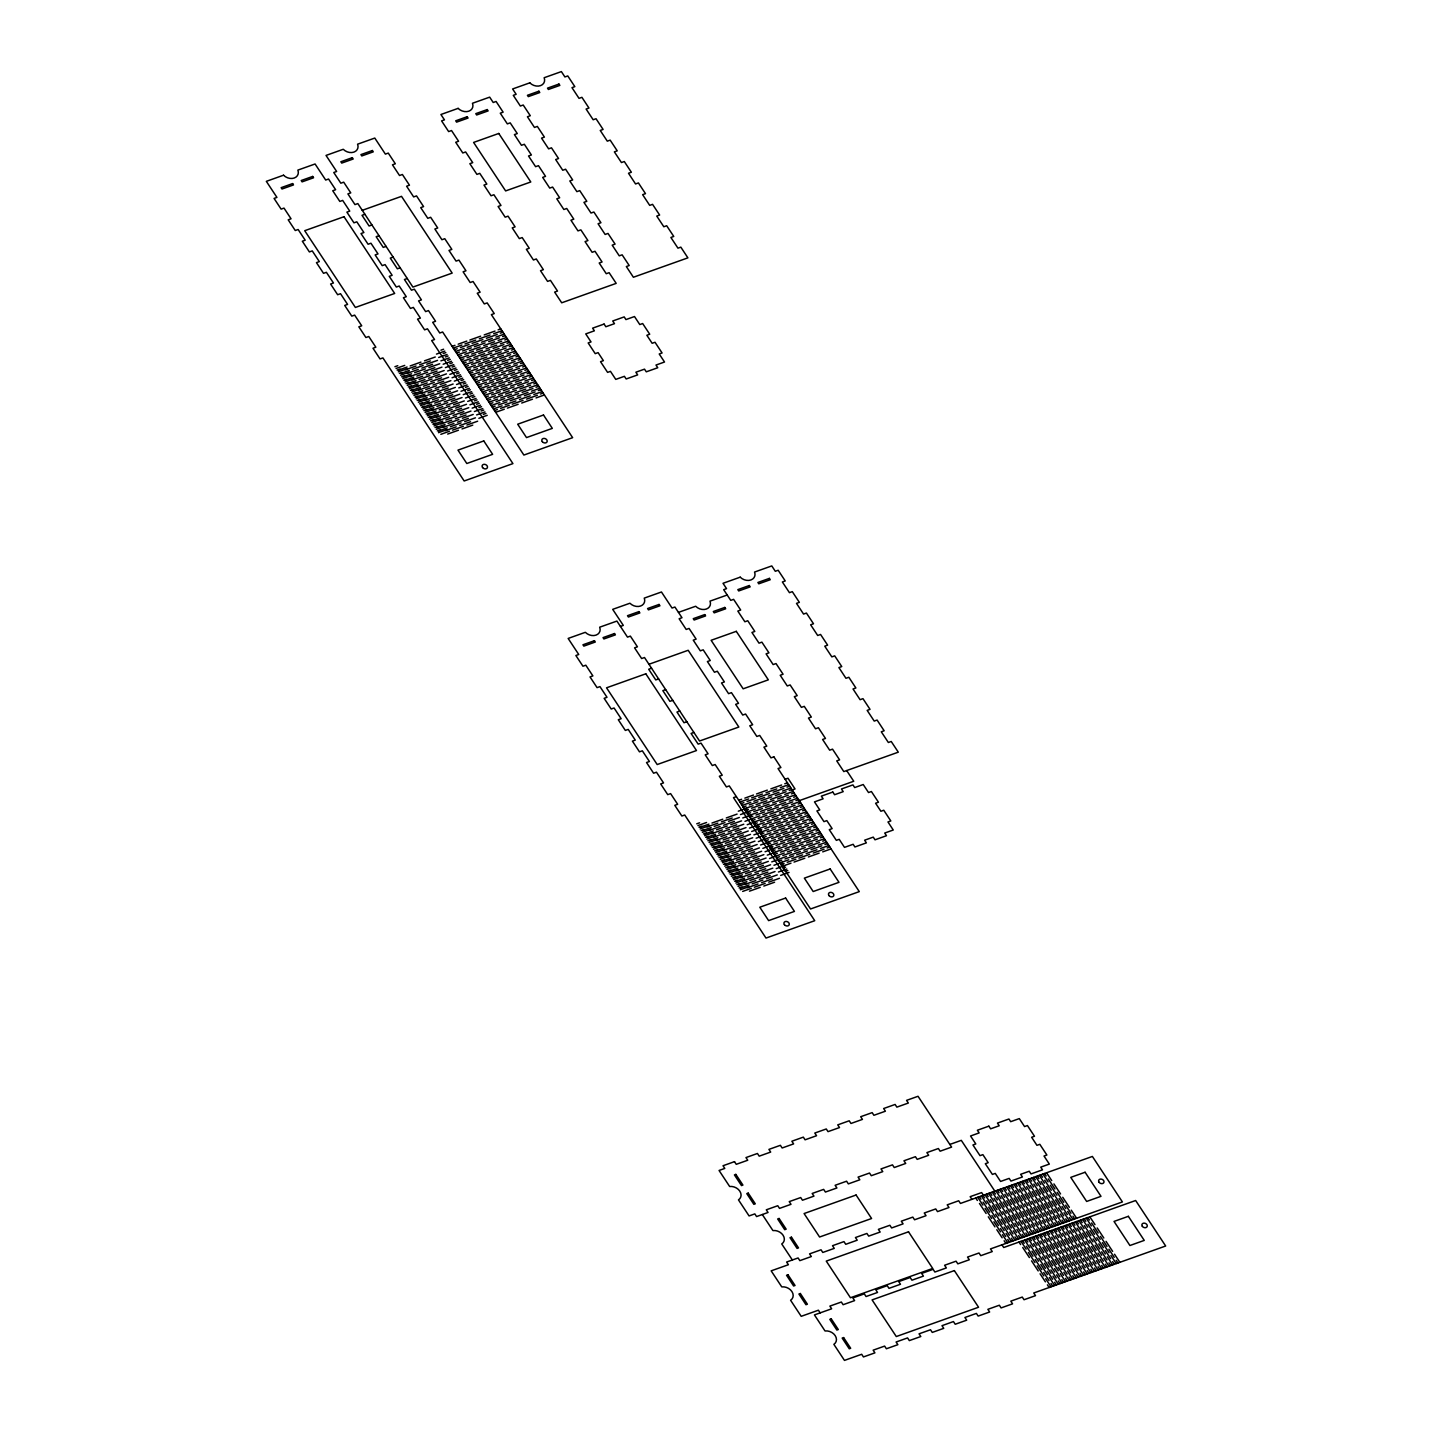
<?xml version="1.0" encoding="UTF-8"?>
<svg xmlns="http://www.w3.org/2000/svg" width="1432" height="1432" viewBox="0 0 1432 1432"><rect width="100%" height="100%" fill="white"/><g stroke="black" fill="none" stroke-linecap="round" stroke-linejoin="round"><path stroke-width="1.5" d="M362.224 210.343L401.515 196.345L452.172 273.1L412.899 287.08L357.839 203.577L354.975 204.597L347.904 193.893L350.768 192.873L343.698 182.168L340.834 183.207L333.763 172.502L336.645 171.482L326.031 155.426L343.25 149.286A8.932 6.963 24.4 0 0 353.955 152.096A8.932 6.963 24.4 0 0 357.588 144.184L374.79 138.063L385.387 154.119L388.269 153.081L395.322 163.785L392.457 164.805L399.528 175.51L402.392 174.489L409.463 185.193L406.599 186.214L413.651 196.918L416.533 195.898L423.586 206.602L420.722 207.622L427.792 218.308L430.656 217.288L437.727 227.992L434.863 229.013L441.915 239.717L444.779 238.696L451.85 249.401L448.986 250.421L456.056 261.107L458.92 260.087L465.973 270.791L463.109 271.811L470.179 282.516L473.043 281.495L480.114 292.2L477.25 293.22L484.302 303.924L487.184 302.904L494.237 313.59L491.373 314.628L572.639 437.673L523.879 455.054L442.631 331.991L439.749 333.012L432.697 322.307L435.561 321.287L428.49 310.583L425.626 311.603L418.556 300.899L421.42 299.879L414.367 289.175L411.485 290.195L404.433 279.509L407.297 278.488M364.909 214.281L362.028 215.301L369.098 226.005L371.962 224.985M379.033 235.689L376.168 236.71L383.239 247.396L386.103 246.376M393.173 257.08L390.292 258.1L397.362 268.804L400.226 267.784M394.91 366.717L397.774 365.697M440.931 350.178L443.598 349.229M452.1 346.347L454.964 345.327M458.168 344.181L466.814 341.102M469.875 340.028L480.651 336.18M484.213 334.909L494.989 331.078M498.121 329.808L500.788 328.859M396.073 368.471L404.737 365.393M436.456 354.098L444.833 351.108M453.264 348.101L461.927 345.022M464.97 343.949L475.746 340.1M479.308 338.829L490.084 334.999M493.646 333.728L502.023 330.738M397.147 370.1L400.011 369.08M443.15 353.561L445.817 352.612M454.338 349.73L457.202 348.71M460.388 347.564L469.052 344.486M472.095 343.394L482.87 339.563M486.433 338.292L497.208 334.462M500.341 333.191L503.008 332.242M398.454 370.118L407.1 367.022M410.161 365.948L420.936 362.099M424.499 360.828L435.274 356.998M398.311 371.855L406.957 368.776M438.693 357.481L447.07 354.492M455.501 351.484L464.147 348.406M467.208 347.314L477.984 343.483M481.546 342.212L492.322 338.382M495.884 337.111L504.261 334.121M405.256 369.868L416.032 366.019M419.612 364.748L430.37 360.918M399.385 373.483L402.249 372.445M445.388 356.944L448.055 355.995M456.575 353.113L459.439 352.075M462.625 350.947L471.289 347.869M474.332 346.777L485.108 342.946M488.67 341.675L499.446 337.827M502.578 336.574L505.245 335.625M400.692 373.483L409.337 370.405M412.398 369.313L423.156 365.482M426.736 364.211L437.512 360.381M400.548 375.238L409.194 372.159M440.931 360.846L449.29 357.875M457.739 354.868L466.385 351.789M469.445 350.697L480.203 346.866M483.783 345.595L494.541 341.747M498.121 340.476L506.481 337.505M407.494 373.233L418.269 369.402M421.831 368.131L432.607 364.301M447.625 360.327L450.292 359.378M504.816 339.957L507.483 339.008M401.604 376.849L404.468 375.828M458.795 356.478L461.659 355.458M464.863 354.33L473.509 351.252M476.57 350.16L487.327 346.311M490.908 345.058L501.683 341.21M402.911 376.867L411.575 373.788M414.618 372.696L425.394 368.865M428.956 367.594L439.731 363.764M402.768 378.621L411.431 375.542M443.15 364.229L451.528 361.258M459.958 358.251L468.622 355.172M471.665 354.08L482.441 350.231M486.003 348.978L496.779 345.13M500.341 343.859L508.718 340.888M409.731 376.616L420.507 372.785M424.069 371.515L434.845 367.684M449.845 363.692L452.512 362.744M507.035 343.322L509.702 342.373M403.842 380.232L406.706 379.212M461.032 359.862L463.896 358.841M467.083 357.714L475.746 354.617M478.789 353.543L489.565 349.694M493.127 348.423L503.903 344.593M405.149 380.25L413.794 377.171M416.855 376.079L427.631 372.248M431.193 370.978L441.969 367.129M405.005 382.004L413.651 378.907M445.388 367.612L453.765 364.623M462.196 361.634L470.842 358.537M473.903 357.463L484.678 353.615M488.24 352.344L499.016 348.513M502.578 347.242L510.955 344.253M411.951 379.999L422.726 376.168M426.306 374.898L437.064 371.049M406.079 383.615L408.943 382.595M452.082 367.075L454.75 366.127M463.27 363.245L466.134 362.224M469.32 361.079L477.966 358M481.027 356.908L491.803 353.077M495.365 351.807L506.14 347.976M509.273 346.705L511.94 345.756M407.386 383.633L416.032 380.554M419.093 379.462L429.851 375.614M433.431 374.361L444.189 370.512M407.243 385.369L415.889 382.29M447.625 370.995L455.985 368.006M464.433 364.999L473.079 361.92M476.122 360.828L486.898 356.998M490.478 355.727L501.236 351.896M504.816 350.625L513.175 347.636M414.188 383.382L424.964 379.534M428.526 378.263L439.302 374.432M408.299 386.998L411.163 385.978M454.32 370.458L456.987 369.51M465.49 366.628L468.353 365.608M471.558 364.462L480.203 361.383M483.264 360.291L494.022 356.461M497.602 355.19L508.378 351.359M511.51 350.088L514.178 349.14M409.606 387.016L418.269 383.919M421.312 382.845L432.088 378.997M435.65 377.726L446.426 373.895M409.463 388.752L418.126 385.673M449.845 374.379L458.222 371.389M466.653 368.382L475.317 365.303M478.36 364.211L489.135 360.381M492.697 359.11L503.473 355.279M507.035 354.008L515.413 351.019M416.426 386.765L427.201 382.917M430.764 381.646L441.539 377.815M410.536 390.363L413.4 389.343M456.54 373.841L459.207 372.893M467.727 369.993L470.591 368.973M473.777 367.845L482.441 364.766M485.484 363.674L496.26 359.844M499.822 358.573L510.598 354.724M513.73 353.471L516.397 352.523M411.843 390.381L420.489 387.302M423.55 386.21L434.326 382.38M437.888 381.109L448.663 377.278M411.7 392.135L420.346 389.056M452.082 377.744L460.46 374.772M468.89 371.765L477.536 368.686M480.597 367.594L491.373 363.764M494.935 362.493L505.711 358.644M509.273 357.374L517.65 354.402M418.645 390.13L429.421 386.3M432.983 385.029L443.759 381.198M458.777 377.225L461.444 376.276M515.967 356.854L518.635 355.906M412.756 393.746L415.638 392.726M469.965 373.376L472.828 372.356M476.015 371.228L484.66 368.131M487.721 367.057L498.497 363.209M502.059 361.938L512.835 358.107M414.081 393.764L422.726 390.685M425.769 389.594L436.545 385.763M440.125 384.492L450.883 380.644M413.92 395.518L422.583 392.422M454.32 381.127L462.679 378.155M471.11 375.148L479.774 372.051M482.817 370.978L493.593 367.129M497.173 365.858L507.93 362.028M511.51 360.757L519.87 357.785M420.883 393.514L431.659 389.683M435.221 388.412L445.996 384.564M461.015 380.59L463.664 379.641M518.205 360.22L520.854 359.271M414.994 397.129L417.858 396.109M472.184 376.759L475.048 375.739M478.252 374.593L486.898 371.515M489.941 370.44L500.717 366.592M504.297 365.321L515.055 361.49M416.3 397.147L424.964 394.069M428.007 392.977L438.783 389.146M442.345 387.875L453.121 384.027M416.157 398.884L424.821 395.805M456.54 384.51L464.917 381.521M473.348 378.513L482.011 375.435M485.054 374.361L495.83 370.512M499.392 369.241L510.168 365.411M513.73 364.14L522.107 361.15M423.12 396.897L433.896 393.066M437.458 391.795L448.234 387.947M463.234 383.973L465.901 383.024M520.425 363.603L523.092 362.654M417.231 400.512L420.095 399.492M474.422 380.142L477.286 379.122M480.472 377.976L489.135 374.898M492.178 373.806L502.954 369.975M506.516 368.704L517.292 364.874M418.538 400.53L427.184 397.434M430.244 396.36L441.02 392.511M444.582 391.24L455.358 387.41M418.395 402.267L427.04 399.188M458.777 387.893L467.136 384.904M475.585 381.897L484.231 378.818M487.292 377.726L498.067 373.895M501.63 372.624L512.405 368.794M515.967 367.523L524.327 364.534M425.34 400.28L436.116 396.431M439.678 395.16L450.454 391.33M419.451 403.896L422.333 402.875M465.472 387.356L468.139 386.407M476.641 383.525L479.523 382.505M482.709 381.36L491.355 378.281M494.416 377.189L505.192 373.358M508.754 372.087L519.53 368.239M522.662 366.986L525.329 366.037M420.775 403.896L429.421 400.817M432.464 399.743L443.24 395.894M446.82 394.623L457.578 390.793M420.614 405.65L429.278 402.571M461.015 391.258L469.374 388.287M477.805 385.28L486.468 382.201M489.511 381.109L500.287 377.278M503.849 376.007L514.625 372.159M518.205 370.888L526.564 367.917M427.577 403.663L438.353 399.814M441.915 398.543L452.691 394.713M421.688 407.261L424.552 406.24M467.709 390.739L470.358 389.79M478.879 386.891L481.743 385.87M484.947 384.743L493.593 381.664M496.635 380.572L507.411 376.741M510.991 375.47L521.749 371.622M524.9 370.369L527.549 369.42M422.995 407.279L431.659 404.2M434.702 403.108L445.477 399.277M449.039 398.007L459.815 394.176M422.852 409.033L431.515 405.954M463.234 394.641L471.611 391.67M480.042 388.663L488.706 385.584M491.749 384.492L502.525 380.661M506.087 379.39L516.862 375.542M520.425 374.271L528.802 371.3M429.815 407.028L440.591 403.197M444.153 401.927L454.929 398.096M423.926 410.644L426.79 409.624M469.929 394.104L472.596 393.156M481.116 390.274L483.98 389.253M487.166 388.126L495.83 385.029M498.873 383.955L509.649 380.106M513.211 378.836L523.987 375.005M527.119 373.734L529.786 372.785M425.232 410.662L433.878 407.583M436.939 406.491L447.715 402.661M451.277 401.39L462.053 397.541M425.089 412.416L433.735 409.319M465.472 398.024L473.831 395.035M482.28 392.046L490.925 388.949M493.986 387.875L504.762 384.027M508.324 382.756L519.1 378.925M522.662 377.654L531.021 374.665M432.034 410.411L442.81 406.581M446.372 405.31L457.148 401.461M472.166 397.487L474.833 396.539M529.357 377.117L532.024 376.168M426.145 414.027L429.027 413.007M483.336 393.657L486.218 392.637M489.404 391.491L498.05 388.412M501.111 387.338L511.886 383.49M515.448 382.219L526.224 378.388M427.452 414.045L436.116 410.966M439.159 409.874L449.934 406.044M453.497 404.773L464.272 400.924M427.309 415.781L435.972 412.702M467.709 401.408L476.068 398.418M484.499 395.411L493.163 392.332M496.206 391.24L506.982 387.41M510.544 386.139L521.32 382.308M524.9 381.037L533.259 378.048M434.272 413.794L445.048 409.964M448.61 408.693L459.386 404.844M474.404 400.87L477.053 399.922M531.594 380.5L534.243 379.552M428.383 417.41L431.247 416.39M485.573 397.04L488.437 396.02M491.623 394.874L500.287 391.795M503.33 390.703L514.106 386.873M517.668 385.602L528.444 381.771M429.69 417.428L438.353 414.331M441.396 413.257L452.172 409.409M455.734 408.138L466.51 404.307M429.546 419.164L438.21 416.085M469.929 404.791L478.306 401.801M486.737 398.794L495.4 395.715M498.443 394.623L509.219 390.793M512.781 389.522L523.557 385.691M527.119 384.42L535.496 381.431M436.509 417.177L447.285 413.329M450.847 412.058L461.623 408.227M430.62 420.775L433.484 419.755M476.623 404.254L479.29 403.305M487.811 400.423L490.675 399.385M493.861 398.257L502.525 395.178M505.568 394.086L516.343 390.256M519.905 388.985L530.681 385.136M533.814 383.883L536.481 382.935M431.927 420.793L440.573 417.714M443.634 416.623L454.409 412.792M457.971 411.521L468.747 407.69M431.784 422.547L440.43 419.469M472.166 408.156L480.525 405.184M488.974 402.177L497.62 399.098M500.681 398.007L511.457 394.176M515.019 392.905L525.795 389.056M529.357 387.786L537.716 384.814M438.729 420.543L449.505 416.712M453.067 415.441L463.843 411.611M432.84 424.158L435.722 423.138M478.861 407.637L481.528 406.688M490.03 403.788L492.912 402.768M496.098 401.64L504.744 398.561M507.805 397.47L518.581 393.621M522.143 392.368L532.919 388.52M536.051 387.267L538.718 386.318M434.147 424.176L442.81 421.098M445.853 420.006L456.629 416.175M460.191 414.904L470.967 411.074M434.003 425.93L442.667 422.852M474.386 411.539L482.763 408.567M491.194 405.56L499.858 402.481M502.9 401.39L513.676 397.541M517.238 396.288L528.014 392.44M531.576 391.169L539.953 388.197M440.966 423.926L451.742 420.095M455.304 418.824L466.08 414.994M435.077 427.541L437.941 426.521M481.098 411.002L483.748 410.053M492.268 407.171L495.132 406.151M498.318 405.023L506.982 401.927M510.025 400.853L520.8 397.004M524.363 395.733L535.138 391.903M538.289 390.632L540.938 389.683M436.384 427.559L445.048 424.481M448.091 423.389L458.867 419.558M462.429 418.287L473.204 414.439M436.241 429.314L444.905 426.217M476.623 414.922L485 411.933M493.431 408.943L502.095 405.847M505.138 404.773L515.914 400.924M519.476 399.653L530.252 395.823M533.814 394.552L542.191 391.562M443.204 427.309L453.962 423.478M457.542 422.207L468.318 418.359M483.318 414.385L485.985 413.436M540.508 394.015L543.175 393.066M437.315 430.925L440.179 429.904M494.505 410.554L497.369 409.534M500.556 408.389L509.219 405.31M512.262 404.218L523.038 400.387M526.6 399.116L537.376 395.286M438.622 430.942L447.267 427.864M450.328 426.772L461.104 422.923M464.666 421.652L475.442 417.822M438.478 432.679L447.124 429.6M478.861 418.305L487.22 415.316M495.669 412.309L504.315 409.23M507.375 408.138L518.133 404.307M521.713 403.036L532.489 399.206M536.051 397.935L544.411 394.946M445.424 430.692L456.199 426.843M459.762 425.572L470.537 421.742M440.841 434.326L449.505 431.229M452.548 430.155L463.324 426.306M466.886 425.036L477.662 421.205M447.661 434.075L458.437 430.226M461.999 428.956L472.775 425.125M620.432 626.428L623.314 625.408L612.699 609.352L629.919 603.23A8.932 6.963 24.4 0 0 640.605 606.022A8.932 6.963 24.4 0 0 644.257 598.111L661.459 591.989L672.055 608.045L674.92 607.025L681.99 617.729L679.126 618.749L686.197 629.453L689.061 628.433L696.131 639.12L693.249 640.158L700.32 650.844L703.184 649.824L710.254 660.528L707.39 661.548L714.461 672.252L717.325 671.232L724.395 681.936L721.513 682.957L728.584 693.661L731.448 692.64L738.518 703.327L735.654 704.347L742.725 715.051L745.589 714.031L752.659 724.735L749.777 725.755L756.848 736.46L759.712 735.439L766.782 746.144L763.918 747.146L770.989 757.868L773.853 756.83M678.464 612.377L695.666 606.255A8.932 6.963 24.4 0 0 706.37 609.048A8.932 6.963 24.4 0 0 710.003 601.136L727.223 595.014M648.893 664.287L688.183 650.289L738.84 727.026L699.55 741.024L644.507 657.521L641.643 658.541L634.573 647.837L637.437 646.817L630.366 636.112L627.502 637.133L616.906 621.076L599.686 627.198A8.932 6.963 24.4 0 1 596.052 635.11A8.932 6.963 24.4 0 1 585.348 632.317L568.146 638.439L578.743 654.496L575.879 655.516L582.949 666.22L585.813 665.2L592.884 675.904L590.02 676.924L597.072 687.628L599.954 686.608L607.007 697.295L604.143 698.333L611.213 709.019L614.077 707.999L621.148 718.703L618.284 719.723L625.337 730.427L628.218 729.407L635.271 740.111L632.407 741.132L639.477 751.836L642.342 750.816L649.412 761.502L646.53 762.522L653.601 773.226L656.465 772.206L663.535 782.91L660.671 783.931L667.742 794.635L670.606 793.614L677.658 804.301L674.794 805.321L681.865 816.025L684.729 815.005L765.995 938.067L814.736 920.704L733.488 797.642L736.352 796.622M651.56 668.207L648.696 669.245L655.767 679.932L658.63 678.911M665.701 689.615L662.837 690.636L669.89 701.34L672.772 700.32M679.824 711.024L676.96 712.044L684.031 722.748L686.895 721.728M693.965 732.414L691.083 733.435L698.154 744.139L701.018 743.118L708.088 753.823L705.224 754.843L712.295 765.547L715.159 764.527L722.229 775.213L719.347 776.233L726.418 786.938L729.282 785.917L810.548 908.98L859.29 891.617L778.041 768.554L780.905 767.534L773.853 756.83M785.112 779.259L787.976 778.238L795.046 788.942L792.182 789.963M784.79 783.752L787.439 782.803M738.769 800.273L741.633 799.253M744.837 798.125L753.483 795.046M756.526 793.955L767.301 790.124M770.881 788.853L781.639 785.005M739.932 802.045L748.596 798.967M751.639 797.875L762.415 794.044M765.977 792.773L776.753 788.925M780.315 787.654L788.692 784.682M741.006 803.656L743.87 802.636M747.057 801.508L755.72 798.43M758.763 797.338L769.539 793.489M773.101 792.218L783.877 788.388M787.009 787.135L789.676 786.186M742.17 805.428L750.816 802.35M753.876 801.258L764.652 797.409M768.214 796.138L778.99 792.308M782.552 791.037L790.912 788.065M742.743 807.29L746.108 806.019M749.294 804.891L757.94 801.795M761.001 800.721L771.776 796.872M775.338 795.601L786.114 791.771M789.247 790.5L791.914 789.551M696.74 823.812L699.604 822.791M744.389 808.794L753.053 805.715M756.096 804.641L766.872 800.792M770.434 799.521L781.21 795.691M784.79 794.42L793.149 791.431M697.903 825.584L706.549 822.505M738.285 811.192L746.645 808.221M745.463 810.423L748.327 809.402M751.532 808.257L760.177 805.178M763.22 804.086L773.996 800.255M777.576 798.984L788.334 795.154M791.484 793.883L794.134 792.934M698.959 827.195L701.841 826.175M744.98 810.655L747.647 809.707M700.266 827.213L708.93 824.134M711.972 823.042L722.748 819.211M726.31 817.941L737.086 814.092M746.627 812.177L755.29 809.098M758.333 808.006L769.109 804.175M772.671 802.904L783.447 799.074M787.009 797.803L795.387 794.814M700.123 828.949L708.786 825.87M740.505 814.575L748.882 811.586M707.086 826.962L717.862 823.132M721.424 821.861L732.2 818.012M793.704 797.266L796.371 796.317M701.197 830.578L704.061 829.558M747.2 814.038L750.565 812.785M753.751 811.64L762.415 808.561M765.458 807.469L776.233 803.638M779.796 802.368L790.571 798.519M702.503 830.596L711.167 827.517M714.21 826.425L724.986 822.577M728.548 821.306L739.324 817.475M748.864 815.56L757.51 812.481M760.571 811.389L771.347 807.558M774.909 806.288L785.685 802.439M789.247 801.186L797.606 798.197M702.36 832.332L711.006 829.253M742.743 817.958L751.12 814.969M709.323 830.345L720.081 826.497M723.661 825.226L734.437 821.395M795.941 800.649L798.608 799.7M703.434 833.961L706.298 832.941M749.437 817.421L752.802 816.15M755.989 815.023L764.634 811.944M767.695 810.852L778.471 807.022M782.033 805.751L792.809 801.902M704.741 833.979L713.387 830.882M716.447 829.808L727.205 825.96M730.785 824.689L741.561 820.858M799.235 800.667L853.74 781.263L846.67 770.559M704.598 835.715L713.243 832.636M744.98 821.342L759.748 815.864M762.791 814.772L773.566 810.942M777.129 809.671L787.904 805.822M791.466 804.551L799.844 801.58M711.543 833.728L722.319 829.88M725.881 828.609L736.657 824.778M798.179 804.014L800.828 803.066M751.675 820.805L755.022 819.534M758.208 818.406L766.872 815.309M769.915 814.235L780.691 810.387M784.253 809.116L795.029 805.285M705.654 837.326L708.536 836.306M706.961 837.344L715.624 834.265M718.667 833.173L729.443 829.343M733.005 828.072L743.781 824.241M753.322 822.326L761.985 819.229M765.028 818.155L775.804 814.307M779.366 813.036L790.142 809.205M793.704 807.934L802.081 804.963M706.817 839.098L715.481 836.019M747.2 824.707L755.577 821.735M713.78 837.093L724.556 833.263M728.118 831.992L738.894 828.161M753.894 824.17L757.26 822.917M760.446 821.771L769.109 818.692M772.152 817.618L782.928 813.77M786.49 812.499L797.266 808.668M800.399 807.397L803.066 806.449M707.891 840.709L710.755 839.689M709.198 840.727L717.844 837.648M720.905 836.557L731.68 832.726M735.243 831.455L746.018 827.607M755.559 825.691L764.205 822.612M767.266 821.538L778.041 817.69M781.603 816.419L792.379 812.588M795.941 811.317L804.301 808.328M709.055 842.481L717.701 839.385M749.437 828.09L757.814 825.118M716 840.477L726.776 836.646M730.356 835.375L741.114 831.527M756.615 827.32L759.497 826.3M762.683 825.154L771.329 822.075M774.39 820.983L785.166 817.153M788.728 815.882L799.504 812.051M802.636 810.78L805.303 809.832M710.129 844.092L712.993 843.072M756.132 827.553L758.799 826.604M711.436 844.11L720.081 841.032M723.142 839.94L733.9 836.109M737.48 834.838L748.256 830.99M757.779 829.074L766.442 825.995M769.485 824.904L780.261 821.073M783.823 819.802L794.599 815.972M798.161 814.701L806.538 811.711M711.292 845.847L719.938 842.768M751.675 831.473L760.034 828.484M718.238 843.86L729.013 840.029M732.575 838.758L743.351 834.91M758.853 830.703L761.717 829.665M764.903 828.537L773.566 825.458M776.609 824.367L787.385 820.536M790.947 819.265L801.723 815.417M804.873 814.164L807.523 813.215M712.348 847.476L715.212 846.455M758.369 830.936L761.036 829.987M713.655 847.493L722.319 844.397M725.362 843.323L736.138 839.474M739.7 838.203L750.475 834.373M760.016 832.457L768.68 829.379M771.723 828.287L782.498 824.456M786.061 823.185L796.836 819.337M800.399 818.066L808.776 815.094M713.512 849.23L722.175 846.151M753.894 834.856L762.272 831.867M720.475 847.243L731.251 843.394M734.813 842.123L745.589 838.293M807.093 817.547L809.76 816.598M714.586 850.859L717.45 849.82M760.589 834.319L763.954 833.048M767.14 831.92L775.804 828.842M778.847 827.75L789.623 823.919M793.185 822.648L803.961 818.8M715.893 850.859L724.538 847.78M727.599 846.706L738.375 842.857M741.937 841.586L752.713 837.756M715.749 852.613L724.395 849.534M756.132 838.221L770.899 832.762M773.96 831.67L784.718 827.821M788.298 826.568L799.074 822.72M802.636 821.449L810.995 818.477M722.695 850.608L733.47 846.777M737.05 845.507L747.808 841.676M809.331 820.912L811.998 819.963M762.826 837.702L766.192 836.431M769.378 835.303L778.024 832.207M781.084 831.133L791.86 827.284M795.422 826.013L806.198 822.183M716.823 854.224L719.687 853.203M718.13 854.242L726.776 851.163M729.837 850.071L740.595 846.24M744.175 844.97L754.933 841.139M717.987 855.996L726.633 852.917M758.369 841.604L773.137 836.127M776.18 835.053L786.956 831.204M790.518 829.933L801.293 826.103M804.856 824.832L813.233 821.843M724.932 853.991L735.708 850.16M739.27 848.89L750.046 845.059M765.064 841.067L768.411 839.814M771.597 838.669L780.261 835.59M783.304 834.498L794.08 830.667M797.642 829.397L808.418 825.566M811.55 824.295L814.217 823.346M719.043 857.607L721.907 856.587M720.35 857.625L729.013 854.546M732.056 853.454L742.832 849.623M746.394 848.353L757.17 844.504M766.711 842.589L775.356 839.51M778.417 838.418L789.193 834.587M792.755 833.317L803.531 829.486M807.093 828.215L815.47 825.226M720.207 859.379L728.87 856.282M760.589 844.987L768.966 841.998M727.17 857.374L737.945 853.544M741.508 852.273L752.283 848.424M767.284 844.45L770.649 843.197M773.835 842.052L782.498 838.973M785.542 837.881L796.317 834.05M799.879 832.78L810.655 828.949M813.788 827.678L816.455 826.729M721.28 860.99L724.144 859.97M722.587 861.008L731.233 857.929M734.294 856.837L745.07 852.989M748.632 851.736L759.408 847.887M768.948 845.972L777.594 842.893M780.655 841.801L791.413 837.971M794.993 836.7L805.769 832.869M809.331 831.598L817.69 828.609M722.444 862.744L731.09 859.665M762.826 848.37L771.204 845.381M729.389 860.757L740.165 856.909M743.727 855.656L754.503 851.807M770.004 847.583L772.868 846.563M776.072 845.435L784.718 842.356M787.779 841.264L798.555 837.434M802.117 836.163L812.893 832.314M816.025 831.061L818.692 830.113M723.518 864.373L726.382 863.353M769.521 847.833L772.188 846.885M724.825 864.391L733.47 861.294M736.513 860.22L747.289 856.372M750.869 855.101L761.627 851.27M771.168 849.355L779.831 846.276M782.874 845.184L793.65 841.354M797.212 840.083L807.988 836.234M811.55 834.963L819.927 831.992M724.682 866.127L733.327 863.048M765.064 851.754L773.423 848.764M731.627 864.14L742.403 860.292M745.965 859.021L756.74 855.19M818.245 834.444L820.912 833.496M725.738 867.738L728.602 866.718M771.759 851.217L775.106 849.946M778.292 848.818L786.956 845.739M789.999 844.647L800.774 840.799M804.337 839.528L815.112 835.697M727.044 867.756L735.708 864.677M738.751 863.586L749.527 859.755M753.089 858.484L763.865 854.653M773.405 852.738L782.051 849.641M785.112 848.567L795.888 844.719M799.45 843.448L810.226 839.617M813.788 838.347L822.165 835.375M726.901 869.51L735.565 866.432M767.284 855.119L775.661 852.147M733.864 867.506L744.64 863.675M748.202 862.404L758.978 858.573M820.482 837.81L823.149 836.861M727.975 871.121L730.839 870.101M773.978 854.6L777.343 853.329M780.529 852.183L789.175 849.104M792.236 848.03L803.012 844.182M806.574 842.911L817.35 839.08M729.282 871.139L737.928 868.061M740.988 866.969L751.764 863.138M755.326 861.867L766.102 858.037M729.139 872.894L737.784 869.797M769.521 858.502L784.288 853.024M787.332 851.951L798.107 848.102M801.687 846.831L812.445 843M816.025 841.73L824.385 838.74M736.084 870.889L746.86 867.058M750.422 865.787L761.197 861.939M822.72 841.193L825.387 840.244M776.216 857.965L779.563 856.712M782.767 855.566L791.413 852.488M794.474 851.396L805.232 847.565M808.812 846.294L819.587 842.463M730.195 874.505L733.077 873.484M731.519 874.522L740.165 871.444M743.208 870.352L753.984 866.521M757.564 865.25L768.322 861.402M731.358 876.259L740.022 873.18M771.759 861.885L786.526 856.408M789.569 855.316L800.345 851.485M803.907 850.214L814.683 846.384M818.245 845.113L826.622 842.123M738.321 874.272L749.097 870.441M752.659 869.17L763.435 865.322M778.453 861.348L781.8 860.095M784.987 858.949L793.65 855.871M796.693 854.779L807.469 850.948M811.031 849.677L821.807 845.829M824.939 844.576L827.607 843.627M732.432 877.888L735.296 876.867M733.739 877.905L742.403 874.809M745.446 873.735L756.221 869.886M759.783 868.615L770.559 864.785M780.1 862.87L788.746 859.791M791.807 858.699L802.582 854.868M806.144 853.597L816.92 849.749M820.482 848.478L828.86 845.507M733.596 879.642L742.259 876.563M773.978 865.268L782.355 862.279M740.559 877.655L751.335 873.806M754.897 872.535L765.673 868.705M781.174 864.481L784.038 863.46M787.224 862.332L795.87 859.254M798.931 858.162L809.707 854.331M813.269 853.06L824.044 849.212M827.177 847.959L829.844 847.01M734.67 881.271L737.534 880.25M780.673 864.731L783.34 863.782M735.976 881.271L744.622 878.192M747.683 877.118L758.459 873.269M762.021 871.998L772.797 868.168M782.337 866.253L790.983 863.174M794.026 862.082L804.802 858.251M808.382 856.98L819.14 853.132M822.72 851.861L831.079 848.89M735.833 883.025L744.479 879.946M776.216 868.633L784.575 865.662M742.778 881.038L753.554 877.19M757.116 875.919L767.892 872.088M736.889 884.636L739.771 883.616M782.91 868.114L785.577 867.165M738.196 884.654L746.86 881.575M749.903 880.483L760.678 876.653M764.24 875.382L775.016 871.551M738.053 886.408L746.716 883.329M778.453 872.016L786.812 869.045M745.016 884.403L755.792 880.573M759.354 879.302L770.13 875.471M739.127 888.019L741.991 886.999M785.148 871.479L787.797 870.531M740.433 888.037L749.097 884.958M752.14 883.866L762.916 880.036M766.478 878.765L777.254 874.916M740.29 889.791L748.954 886.694M780.673 875.399L789.05 872.428M747.253 887.786L758.029 883.956M761.591 882.685L772.367 878.836M742.671 891.42L751.317 888.341M754.378 887.249L765.153 883.419M768.716 882.148L779.491 878.299M749.473 891.169L760.249 887.339M763.811 886.068L774.587 882.219M949.846 1144.437L961.302 1140.355L994.864 1191.173M820.178 1312.876L818.406 1310.208L801.204 1316.33L790.607 1300.274A8.932 6.963 24.4 0 0 791.914 1291.557A8.932 6.963 24.4 0 0 781.765 1286.903L771.168 1270.846L788.388 1264.725L786.615 1262.039L798.089 1257.958L799.862 1260.643L811.335 1256.544L809.563 1253.877L821.037 1249.796L822.791 1252.463L834.265 1248.382L832.511 1245.697L843.967 1241.616L845.739 1244.301L857.213 1240.202L855.441 1237.534L866.915 1233.453L868.687 1236.12L880.161 1232.039L878.389 1229.354L889.863 1225.273L891.635 1227.958L903.091 1223.859L901.319 1221.192L912.811 1217.111L914.565 1219.778L926.039 1215.696L924.267 1213.011L935.74 1208.93L937.513 1211.615L948.986 1207.516L947.214 1204.849L958.688 1200.768L960.46 1203.435L1092.383 1156.447L1122.402 1201.931L990.479 1248.919L992.251 1251.586L980.777 1255.667L979.005 1253L967.531 1257.081L969.303 1259.766L957.829 1263.847L956.075 1261.18L944.601 1265.262L946.355 1267.929L934.881 1272.028L933.127 1269.343L921.653 1273.424L923.425 1276.109L911.951 1280.19L910.179 1277.523L898.705 1281.604L900.477 1284.271L889.004 1288.352L887.249 1285.685L875.775 1289.767L877.53 1292.452L866.074 1296.533L864.302 1293.866L852.828 1297.947L854.6 1300.614L843.126 1304.713L841.354 1302.028L829.88 1306.109L831.652 1308.794L814.432 1314.916L825.029 1330.972A8.932 6.963 24.4 0 1 835.196 1335.626A8.932 6.963 24.4 0 1 833.872 1344.344L844.468 1360.4L861.688 1354.278L863.442 1356.945L874.916 1352.864L873.144 1350.179L884.618 1346.098L886.39 1348.765L897.864 1344.684L896.092 1342.017L907.566 1337.918L909.338 1340.603L920.812 1336.521L919.04 1333.836L930.514 1329.755L932.268 1332.422L943.742 1328.341L941.988 1325.674L953.443 1321.575L955.216 1324.26L966.689 1320.179L964.917 1317.494L976.391 1313.413L978.163 1316.08L989.637 1311.998L987.865 1309.331L999.339 1305.232L1001.093 1307.917L1012.567 1303.836L1010.813 1301.151L1022.269 1297.07L1024.041 1299.737L1035.515 1295.656L1033.743 1292.989L1165.666 1246.001L1135.648 1200.517L1003.725 1247.505L1001.952 1244.838M1089.841 1216.824L1094.997 1224.646M1097.181 1227.958L1103.821 1238.018M1106.023 1241.347L1112.646 1251.389M1114.526 1254.235L1119.86 1262.308M1087.819 1217.558L1089.466 1220.028M1091.56 1222.982L1098.201 1233.042M1100.402 1236.371L1107.026 1246.413M1108.905 1249.259L1114.239 1257.332M1116.208 1260.303L1117.98 1262.988M1086.208 1218.131L1091.363 1225.935M1093.565 1229.265L1100.206 1239.307M1102.389 1242.636L1109.03 1252.678M1110.91 1255.524L1116.244 1263.597M1084.203 1218.847L1085.832 1221.317M1087.944 1224.271L1094.585 1234.33M1096.769 1237.66L1103.41 1247.702M1105.289 1250.548L1110.623 1258.621M1112.592 1261.592L1114.347 1264.277M1082.592 1219.42L1087.747 1227.224M1089.931 1230.553L1096.572 1240.595M1098.774 1243.925L1105.414 1253.967M1107.294 1256.813L1112.61 1264.886M1080.569 1220.136L1082.216 1222.624M1084.31 1225.577L1090.951 1235.619M1093.153 1238.948L1099.794 1248.99M1101.673 1251.837L1106.99 1259.909M1108.959 1262.881L1110.731 1265.566M1078.958 1220.708L1084.113 1228.513M1086.315 1231.842L1092.956 1241.884M1095.158 1245.214L1101.781 1255.255M1103.66 1258.101L1108.995 1266.174M1046.559 1172.772L1051.715 1180.577M1053.916 1183.906L1060.557 1193.948M1062.741 1197.277L1069.382 1207.319M1071.261 1210.165L1076.596 1218.238M1076.954 1221.424L1078.582 1223.913M1080.695 1226.866L1087.336 1236.908M1089.537 1240.237L1096.16 1250.279M1098.04 1253.125L1103.374 1261.198M1105.343 1264.188L1107.097 1266.855M1044.554 1173.488L1046.183 1175.958M1048.296 1178.912L1054.937 1188.972M1057.138 1192.301L1063.761 1202.343M1065.641 1205.189L1070.975 1213.262M1072.944 1216.233L1074.698 1218.918M1075.342 1221.997L1080.498 1229.802M1082.699 1233.131L1089.322 1243.173M1091.524 1246.502L1098.165 1256.562M1100.044 1259.408L1105.379 1267.481M1042.944 1174.061L1048.099 1181.865M1050.3 1185.195L1056.923 1195.237M1059.125 1198.566L1065.766 1208.608M1067.646 1211.454L1072.98 1219.527M1077.079 1228.155L1083.702 1238.197M1085.903 1241.526L1092.544 1251.568M1094.424 1254.414L1099.758 1262.487M1101.709 1265.476L1103.481 1268.143M1073.32 1222.713L1074.967 1225.201M1044.68 1180.219L1051.303 1190.261M1053.505 1193.59L1060.145 1203.632M1062.025 1206.478L1067.359 1214.551M1069.31 1217.522L1071.082 1220.207M1040.921 1174.777L1042.568 1177.265M1071.727 1223.286L1076.882 1231.09M1079.066 1234.42L1085.707 1244.462M1087.908 1247.791L1094.531 1257.851M1096.411 1260.697L1101.745 1268.77M1039.328 1175.35L1044.483 1183.154M1046.667 1186.484L1053.308 1196.526M1055.509 1199.855L1062.132 1209.897M1064.012 1212.743L1069.346 1220.816M1069.704 1224.002L1071.351 1226.49M1073.445 1229.444L1080.086 1239.486M1082.288 1242.815L1088.911 1252.875M1090.79 1255.703L1096.124 1263.794M1098.093 1266.765L1099.866 1269.432M1037.305 1176.066L1038.952 1178.554M1041.046 1181.507L1047.687 1191.549M1049.889 1194.879L1056.512 1204.921M1058.391 1207.767L1063.725 1215.84M1065.694 1218.829L1067.466 1221.496M1068.093 1224.575L1073.248 1232.379M1075.45 1235.709L1082.091 1245.751M1084.275 1249.08L1090.916 1259.14M1092.795 1261.986L1098.129 1270.059M1035.694 1176.639L1040.849 1184.443M1043.051 1187.772L1049.692 1197.814M1051.876 1201.144L1058.516 1211.204M1060.396 1214.05L1065.73 1222.122M1069.829 1230.732L1076.47 1240.774M1078.654 1244.104L1085.295 1254.163M1087.174 1257.01L1092.509 1265.082M1094.478 1268.054L1096.232 1270.721M1066.088 1225.291L1067.717 1227.779M1037.43 1182.796L1044.071 1192.838M1046.255 1196.168L1052.896 1206.209M1054.775 1209.056L1060.11 1217.128M1062.079 1220.118L1063.833 1222.785M1033.689 1177.355L1035.318 1179.843M1064.477 1225.864L1069.632 1233.668M1071.834 1236.997L1078.457 1247.057M1080.659 1250.369L1087.3 1260.428M1089.179 1263.275L1094.495 1271.348M1032.078 1177.927L1037.233 1185.732M1039.435 1189.061L1046.058 1199.103M1048.26 1202.433L1054.901 1212.492M1056.78 1215.338L1062.097 1223.411M1062.455 1226.58L1064.101 1229.068M1066.214 1232.021L1072.837 1242.063M1075.038 1245.392L1081.679 1255.452M1083.559 1258.298L1088.893 1266.371M1090.844 1269.343L1092.616 1272.01M1030.056 1178.643L1031.702 1181.131M1033.814 1184.085L1040.438 1194.127M1042.639 1197.456L1049.28 1207.516M1051.16 1210.344L1056.476 1218.435M1058.445 1221.407L1060.217 1224.074M1060.843 1227.152L1066.017 1234.957M1068.2 1238.286L1074.841 1248.346M1077.043 1251.658L1083.666 1261.717M1085.546 1264.563L1090.88 1272.636M1028.444 1179.216L1033.6 1187.021M1035.801 1190.35L1042.442 1200.392M1044.644 1203.721L1051.267 1213.781M1053.147 1216.627L1058.481 1224.7M1062.58 1233.31L1069.221 1243.352M1071.422 1246.681L1078.045 1256.741M1079.925 1259.587L1085.259 1267.66M1087.228 1270.631L1089 1273.299M1058.839 1227.868L1060.486 1230.357M1030.181 1185.374L1036.822 1195.416M1039.023 1198.745L1045.646 1208.805M1047.526 1211.651L1052.86 1219.724M1054.829 1222.695L1056.601 1225.362M1026.44 1179.932L1028.087 1182.42M1057.228 1228.441L1062.383 1236.246M1064.585 1239.575L1071.226 1249.635M1073.409 1252.946L1080.05 1263.006M1081.93 1265.852L1087.264 1273.925M1024.829 1180.505L1029.984 1188.309M1032.186 1191.639L1038.827 1201.699M1041.01 1205.01L1047.651 1215.07M1049.531 1217.916L1054.865 1225.989M1055.205 1229.157L1056.852 1231.645M1058.964 1234.599L1065.605 1244.659M1067.789 1247.97L1074.43 1258.03M1076.309 1260.876L1081.643 1268.949M1083.612 1271.92L1085.367 1274.605M1022.806 1181.221L1024.453 1183.709M1026.565 1186.663L1033.206 1196.705M1035.39 1200.034L1042.031 1210.094M1043.91 1212.94L1049.244 1221.013M1051.195 1223.984L1052.967 1226.651M1053.612 1229.73L1058.767 1237.534M1060.951 1240.864L1067.592 1250.924M1069.793 1254.253L1076.434 1264.295M1078.314 1267.141L1083.63 1275.214M1021.213 1181.794L1026.368 1189.598M1028.552 1192.928L1035.193 1202.987M1037.394 1206.299L1044.035 1216.359M1045.915 1219.205L1051.231 1227.278M1055.33 1235.888L1061.971 1245.947M1064.173 1249.259L1070.814 1259.319M1072.693 1262.165L1078.01 1270.238M1079.979 1273.209L1081.751 1275.894M1051.589 1230.446L1053.236 1232.934M1022.931 1187.951L1029.572 1197.993M1031.774 1201.323L1038.415 1211.382M1040.294 1214.229L1045.611 1222.302M1047.58 1225.273L1049.352 1227.94M1019.19 1182.51L1020.837 1184.998M1049.978 1231.019L1055.133 1238.841M1057.335 1242.153L1063.976 1252.212M1066.16 1255.542L1072.801 1265.584M1074.68 1268.43L1080.014 1276.503M1017.579 1183.083L1022.734 1190.887M1024.936 1194.216L1031.577 1204.276M1033.761 1207.588L1040.402 1217.648M1042.281 1220.494L1047.615 1228.567M1047.973 1231.735L1049.602 1234.223M1051.715 1237.176L1058.355 1247.236M1060.539 1250.566L1067.18 1260.608M1069.06 1263.454L1074.394 1271.527M1076.363 1274.498L1078.117 1277.183M1015.574 1183.799L1017.203 1186.287M1019.316 1189.24L1025.956 1199.3M1028.14 1202.611L1034.781 1212.671M1036.661 1215.517L1041.995 1223.59M1043.964 1226.562L1045.718 1229.247M1046.362 1232.308L1051.518 1240.13M1053.719 1243.441L1060.342 1253.501M1062.544 1256.831L1069.185 1266.872M1071.064 1269.719L1076.399 1277.792M1013.963 1184.371L1019.119 1192.176M1021.32 1195.505L1027.943 1205.565M1030.145 1208.894L1036.786 1218.936M1038.665 1221.782L1044 1229.855M1048.099 1238.465L1054.722 1248.525M1056.923 1251.854L1063.564 1261.896M1065.444 1264.742L1070.778 1272.815M1072.729 1275.787L1074.501 1278.472M1044.34 1233.042L1045.986 1235.512M1015.7 1190.529L1022.323 1200.589M1024.524 1203.9L1031.165 1213.96M1033.045 1216.806L1038.379 1224.879M1040.33 1227.851L1042.102 1230.536M1011.941 1185.087L1013.587 1187.576M1042.747 1233.614L1047.902 1241.419M1050.086 1244.748L1056.726 1254.79M1058.928 1258.119L1065.551 1268.161M1067.431 1271.007L1072.765 1279.08M1010.348 1185.66L1015.503 1193.483M1017.687 1196.794L1024.328 1206.854M1026.529 1210.183L1033.152 1220.225M1035.032 1223.071L1040.366 1231.144M1040.724 1234.33L1042.371 1236.801M1044.465 1239.754L1051.106 1249.814M1053.308 1253.143L1059.931 1263.185M1061.81 1266.031L1067.144 1274.104M1069.113 1277.076L1070.885 1279.761M1008.325 1186.376L1009.972 1188.864M1012.066 1191.818L1018.707 1201.878M1020.909 1205.207L1027.532 1215.249M1029.411 1218.095L1034.745 1226.168M1036.714 1229.139L1038.486 1231.824M1039.113 1234.903L1044.268 1242.707M1046.47 1246.037L1053.111 1256.079M1055.294 1259.408L1061.935 1269.45M1063.815 1272.296L1069.149 1280.369M1006.714 1186.949L1011.869 1194.771M1014.071 1198.083L1020.712 1208.143M1022.896 1211.472L1029.536 1221.514M1031.416 1224.36L1036.75 1232.433M1040.849 1241.061L1047.49 1251.103M1049.674 1254.432L1056.315 1264.474M1058.194 1267.32L1063.528 1275.393M1065.497 1278.364L1067.252 1281.049M1037.108 1235.619L1038.737 1238.107M1008.45 1193.107L1015.091 1203.166M1017.275 1206.496L1023.916 1216.538M1025.795 1219.384L1031.13 1227.457M1033.099 1230.428L1034.853 1233.113M1004.709 1187.683L1006.338 1190.153M1035.497 1236.192L1040.652 1243.996M1042.854 1247.326L1049.477 1257.368M1051.679 1260.697L1058.32 1270.739M1060.199 1273.585L1065.515 1281.658M1003.098 1188.256L1008.253 1196.06M1010.455 1199.389L1017.078 1209.431M1019.28 1212.761L1025.921 1222.803M1027.8 1225.649L1033.116 1233.722M1033.474 1236.908L1035.121 1239.396M1037.233 1242.35L1043.856 1252.391M1046.058 1255.721L1052.699 1265.763M1054.579 1268.609L1059.895 1276.682M1061.864 1279.671L1063.636 1282.338M1001.075 1188.972L1002.722 1191.442M1004.834 1194.395L1011.457 1204.455M1013.659 1207.785L1020.3 1217.827M1022.179 1220.673L1027.496 1228.745M1029.465 1231.717L1031.237 1234.402M1031.863 1237.481L1037.019 1245.285M1039.22 1248.614L1045.861 1258.656M1048.063 1261.986L1054.686 1272.046M1056.565 1274.874L1061.9 1282.965M999.464 1189.544L1004.62 1197.349M1006.821 1200.678L1013.462 1210.72M1015.664 1214.05L1022.287 1224.091M1024.166 1226.938L1029.501 1235.011M1033.6 1243.638L1040.241 1253.68M1042.442 1257.01L1049.065 1267.052M1050.945 1269.898L1056.279 1277.971M1058.248 1280.96L1060.02 1283.627M1029.859 1238.197L1031.487 1240.685M1001.201 1195.702L1007.842 1205.744M1010.043 1209.073L1016.666 1219.115M1018.546 1221.961L1023.88 1230.034M1025.849 1233.006L1027.621 1235.691M997.46 1190.261L999.088 1192.749M1028.248 1238.769L1033.403 1246.574M1035.604 1249.903L1042.227 1259.945M1044.429 1263.275L1051.07 1273.334M1052.95 1276.181L1058.284 1284.253M995.849 1190.833L1001.004 1198.638M1003.206 1201.967L1009.828 1212.009M1012.03 1215.338L1018.671 1225.38M1020.551 1228.226L1025.885 1236.299M1026.225 1239.486L1027.872 1241.974M1029.984 1244.927L1036.625 1254.969M1038.809 1258.298L1045.449 1268.358M1047.329 1271.186L1052.663 1279.259M1054.614 1282.249L1056.386 1284.916M993.826 1191.549L995.473 1194.037M997.585 1196.991L1004.208 1207.033M1006.41 1210.362L1013.051 1220.404M1014.93 1223.25L1020.264 1231.323M1022.215 1234.312L1023.987 1236.979M1024.632 1240.058L1029.787 1247.863M1031.971 1251.192L1038.612 1261.234M1040.813 1264.563L1047.454 1274.623M1049.334 1277.469L1054.65 1285.542M992.233 1192.122L997.388 1199.927M999.572 1203.256L1006.213 1213.298M1008.414 1216.627L1015.055 1226.687M1016.917 1229.515L1022.251 1237.606M1026.35 1246.216L1032.991 1256.258M1035.193 1259.587L1041.834 1269.647M1043.713 1272.493L1049.029 1280.566M1050.998 1283.537L1052.771 1286.205M1022.609 1240.774L1024.256 1243.262M993.951 1198.28L1000.592 1208.322M1002.794 1211.651L1009.435 1221.693M1011.314 1224.539L1016.631 1232.612M1018.599 1235.601L1020.372 1238.268M990.21 1192.838L991.857 1195.326M1020.998 1241.347L1026.153 1249.152M1028.355 1252.481L1034.996 1262.523M1037.18 1265.852L1043.821 1275.912M1045.7 1278.758L1051.034 1286.831M988.599 1193.411L993.754 1201.215M995.956 1204.545L1002.597 1214.587M1004.781 1217.916L1011.422 1227.976M1013.301 1230.822L1018.635 1238.895M1018.993 1242.063L1020.622 1244.551M1022.734 1247.505L1029.375 1257.547M1031.559 1260.876L1038.2 1270.936M1040.08 1273.782L1045.414 1281.855M1047.383 1284.826L1049.137 1287.493M986.594 1194.127L988.223 1196.615M990.335 1199.569L996.976 1209.61M999.16 1212.94L1005.801 1223M1007.681 1225.828L1013.015 1233.901M1014.984 1236.89L1016.738 1239.557M984.983 1194.7L990.139 1202.504M992.34 1205.833L998.963 1215.875M1001.165 1219.205L1007.806 1229.265M1009.685 1232.111L1015.019 1240.184M983.408 1195.255L981.636 1192.588L970.162 1196.669L971.934 1199.354M986.72 1200.857L993.343 1210.899M995.544 1214.229L1002.185 1224.288M1004.065 1227.134L1009.399 1235.207M1011.35 1238.179L1013.122 1240.846M982.961 1195.416L984.607 1197.904M981.368 1195.988L986.523 1203.793M988.707 1207.122L995.347 1217.182M997.549 1220.494L1004.172 1230.553M1006.052 1233.399L1011.386 1241.472M979.345 1196.705L980.992 1199.193M983.086 1202.146L989.727 1212.188M991.928 1215.517L998.552 1225.577M1000.431 1228.423L1005.765 1236.496M1007.734 1239.468L1009.506 1242.135M977.734 1197.277L982.889 1205.082M985.091 1208.411L991.732 1218.471M993.915 1221.782L1000.556 1231.842M1002.436 1234.688L1007.77 1242.761M979.47 1203.435L986.111 1213.477M988.295 1216.806L994.936 1226.866M996.815 1229.712L1002.149 1237.785M1004.118 1240.756L1005.873 1243.423M975.729 1197.993L977.358 1200.481M762.325 1214.533L772.922 1230.571A8.932 6.963 24.4 0 1 783.071 1235.225A8.932 6.963 24.4 0 1 781.747 1243.961L792.361 1259.999M458.133 108.367L440.913 114.506L444.457 119.858L441.593 120.879L448.646 131.583L451.528 130.545L458.58 141.249L455.716 142.269L462.787 152.973L465.651 151.953L472.721 162.657L469.857 163.678L476.91 174.382L479.774 173.362L486.844 184.066L483.98 185.086L491.051 195.772L493.915 194.752L500.985 205.456L498.103 206.476L505.174 217.181L508.038 216.16L515.108 226.865L512.244 227.885L519.315 238.589L522.179 237.569L529.249 248.255L526.367 249.293L533.438 259.98L536.302 258.959L543.372 269.663L540.508 270.684L547.579 281.388L550.443 280.368L557.513 291.072L554.632 292.092L561.702 302.796L616.19 283.375L609.119 272.689L606.255 273.709L599.202 263.005L602.067 261.984L594.996 251.28L592.132 252.3L585.062 241.596L587.925 240.576L580.873 229.872L577.991 230.892L570.938 220.206L573.802 219.168L566.732 208.481L563.868 209.502L556.797 198.797L559.661 197.777L552.609 187.073L549.727 188.093L542.674 177.389L545.538 176.369L538.468 165.665L535.604 166.685L528.533 155.999L531.397 154.978L524.345 144.274L521.463 145.294L514.41 134.59L517.274 133.57L510.204 122.866L507.34 123.886L500.269 113.182L503.133 112.161L496.081 101.457L493.217 102.495L489.672 97.143L472.471 103.265A8.932 6.963 24.4 0 1 468.837 111.177A8.932 6.963 24.4 0 1 458.133 108.367M529.822 82.841L512.62 88.963L516.147 94.315L513.283 95.335L520.353 106.04L523.217 105.019L530.288 115.724L527.423 116.744L534.476 127.448L537.34 126.41L544.411 137.114L541.547 138.134L548.617 148.839L551.481 147.818L558.552 158.522L555.67 159.543L562.74 170.247L565.604 169.227L572.675 179.931L569.811 180.951L576.881 191.637L579.745 190.617L586.816 201.321L583.934 202.342L591.004 213.046L593.868 212.026L600.939 222.73L598.075 223.75L605.145 234.454L608.009 233.434L615.08 244.12L612.198 245.158L619.268 255.845L622.132 254.824L629.203 265.529L626.339 266.549L633.392 277.253L687.897 257.85L680.827 247.145L677.962 248.166L670.892 237.461L673.756 236.441L666.686 225.737L663.822 226.757L656.751 216.071L659.633 215.033L652.562 204.346L649.698 205.367L642.628 194.662L645.492 193.642L638.421 182.938L635.557 183.958L628.505 173.254L631.369 172.234L624.298 161.53L621.434 162.55L614.364 151.864L617.228 150.843L610.175 140.139L607.293 141.159L600.241 130.455L603.105 129.435L596.034 118.731L593.17 119.751L586.1 109.047L588.964 108.026L581.911 97.322L579.029 98.361L571.977 87.656L574.841 86.636L567.77 75.932L564.906 76.952L561.38 71.6L544.16 77.722A8.932 6.963 24.4 0 1 540.526 85.634A8.932 6.963 24.4 0 1 529.822 82.841M283.536 175.205L266.334 181.345L276.931 197.401L274.067 198.421L281.12 209.126L284.001 208.105L291.054 218.792L288.19 219.83L295.26 230.516L298.125 229.496L305.195 240.2L302.331 241.22L309.384 251.925L312.265 250.904L319.318 261.608L316.454 262.629L323.525 273.333L326.389 272.313L333.459 282.999L330.595 284.019L337.648 294.724L340.53 293.703L347.582 304.407L344.718 305.428L351.789 316.132L354.653 315.112L361.723 325.798L358.841 326.818L365.912 337.522L368.776 336.502L375.846 347.206L372.982 348.227L380.053 358.931L382.917 357.911L464.165 480.973L512.925 463.61L431.659 340.548L434.54 339.527L427.47 328.823L424.606 329.843L417.535 319.139L420.399 318.119L413.347 307.415L410.465 308.435L403.412 297.731L406.276 296.71L399.206 286.024L396.342 287.044L389.271 276.34L392.135 275.32L385.083 264.616L382.219 265.636L375.148 254.932L378.012 253.911L370.942 243.225L368.078 244.245L361.007 233.541L363.889 232.521L356.819 221.817L353.955 222.837L346.884 212.133L349.748 211.113L342.678 200.408L339.814 201.429L332.743 190.742L335.625 189.704L328.555 179.018L325.69 180.038L315.076 163.982L297.874 170.104A8.932 6.963 24.4 0 1 294.24 178.016A8.932 6.963 24.4 0 1 283.536 175.205M352.308 157.663L340.852 161.744L341.729 163.087L353.203 159.006L352.308 157.663M372.392 150.521L360.918 154.602L361.795 155.945L373.269 151.846L372.392 150.521M467.172 116.708L455.716 120.807L456.593 122.132L468.067 118.051L467.172 116.708M487.256 109.566L475.782 113.647L476.659 114.99L488.133 110.908L487.256 109.566M538.897 91.201L527.423 95.3L528.301 96.624L539.774 92.543L538.897 91.201M558.963 84.058L547.507 88.14L548.384 89.482L559.858 85.401L558.963 84.058M292.611 183.582L281.137 187.664L282.014 189.006L293.488 184.925L292.611 183.582M312.677 176.44L301.203 180.522L302.098 181.864L313.572 177.765L312.677 176.44M498.766 133.462L473.598 142.43L505.621 190.921L530.789 181.971L498.766 133.462M344.002 216.715L304.712 230.695L355.387 307.45L394.677 293.453L344.002 216.715M604.089 324.062L592.615 328.161L594.37 330.828L585.742 333.907L591.04 341.926L588.158 342.946L595.229 353.65L598.093 352.63L603.391 360.649L600.527 361.67L607.598 372.374L610.462 371.353L615.76 379.39L624.406 376.312L626.178 378.979L637.652 374.898L635.88 372.213L644.507 369.152L646.279 371.819L657.753 367.738L655.981 365.053L664.52 362.01L659.221 353.99L662.085 352.97L655.015 342.266L652.151 343.286L646.852 335.267L649.716 334.229L642.664 323.543L639.782 324.563L634.501 316.544L625.945 319.587L624.191 316.902L612.717 321.001L614.489 323.668L605.843 326.747L604.089 324.062M543.498 415.012L517.686 424.212L526.511 437.583L552.322 428.383L543.498 415.012M483.783 440.931L457.971 450.131L466.814 463.503L492.626 454.32L483.783 440.931M638.976 611.607L627.502 615.688L628.397 617.031L639.871 612.932L638.976 611.607M659.06 604.447L647.586 608.528L648.463 609.871L659.937 605.79L659.06 604.447M740.219 577.168L723.017 583.289L726.543 588.642L723.679 589.662L730.75 600.366L733.614 599.346L740.684 610.032L737.82 611.07L744.873 621.757L747.755 620.736L754.807 631.44L751.943 632.461L759.014 643.165L761.878 642.145L768.948 652.849L766.084 653.869L773.137 664.573L776.019 663.553L783.071 674.239L780.207 675.26L787.278 685.964L790.142 684.943L797.212 695.648L794.33 696.668L801.401 707.372L804.265 706.352L811.335 717.056L808.471 718.076L815.542 728.781L818.406 727.742L825.476 738.447L822.595 739.467L829.665 750.171L832.529 749.151L839.6 759.855L836.736 760.875L843.806 771.58L898.294 752.176L891.223 741.472L888.359 742.492L881.289 731.788L884.153 730.768L877.1 720.063L874.218 721.084L867.165 710.379L870.029 709.359L862.959 698.655L860.095 699.693L853.024 688.989L855.889 687.969L848.836 677.264L845.954 678.285L838.901 667.581L841.765 666.56L834.695 655.856L831.831 656.876L824.76 646.172L827.624 645.152L820.572 634.466L817.69 635.486L810.637 624.782L813.501 623.761L806.431 613.057L803.567 614.077L796.496 603.373L799.36 602.353L792.308 591.649L789.444 592.669L782.373 581.983L785.237 580.945L778.167 570.258L775.303 571.279L771.776 565.926L754.557 572.048A8.932 6.963 24.4 0 1 750.923 579.96A8.932 6.963 24.4 0 1 740.219 577.168M594.423 640.695L582.949 644.776L583.844 646.118L595.3 642.019L594.423 640.695M614.507 633.535L603.033 637.616L603.91 638.958L615.384 634.877L614.507 633.535M749.294 585.527L737.82 589.626L738.715 590.951L750.171 586.869L749.294 585.527M769.378 578.385L757.904 582.466L758.781 583.808L770.255 579.727L769.378 578.385M704.723 614.597L693.249 618.678L694.126 620.02L705.6 615.921L704.723 614.597M724.789 607.437L713.315 611.518L714.21 612.86L725.684 608.779L724.789 607.437M736.299 631.333L711.131 640.301L743.154 688.81L768.322 679.842L736.299 631.333M645.814 673.81L606.542 687.808L657.198 764.545L696.489 750.547L645.814 673.81M832.815 792.057L821.342 796.138L823.114 798.805L814.486 801.884L819.766 809.903L816.902 810.924L823.973 821.628L826.837 820.608L832.135 828.627L829.271 829.665L836.342 840.351L839.206 839.331L844.504 847.368L853.15 844.289L854.904 846.974L866.378 842.875L864.624 840.208L873.252 837.129L875.024 839.814L886.48 835.715L884.725 833.048L893.264 830.005L887.965 821.968L890.829 820.948L883.759 810.243L880.895 811.264L875.596 803.245L878.46 802.224L871.39 791.52L868.526 792.54L863.227 784.521L854.689 787.564L852.935 784.897L841.461 788.978L843.215 791.645L834.587 794.724L832.815 792.057M830.166 868.956L804.354 878.138L813.179 891.527L838.991 882.327L830.166 868.956M785.613 898.043L759.801 907.226L768.626 920.615L794.438 911.414L785.613 898.043M734.491 1161.656L723.017 1165.737L724.789 1168.423L719.061 1170.463L729.658 1186.502A8.932 6.963 24.4 0 1 739.807 1191.156A8.932 6.963 24.4 0 1 738.482 1199.891L749.079 1215.929L754.825 1213.889L756.579 1216.573L768.053 1212.474L766.299 1209.807L777.773 1205.726L779.527 1208.393L791.001 1204.312L789.229 1201.627L800.703 1197.546L802.475 1200.231L813.949 1196.132L812.177 1193.465L823.651 1189.383L825.423 1192.051L836.897 1187.969L835.125 1185.284L846.598 1181.203L848.353 1183.888L859.827 1179.789L858.072 1177.122L869.528 1173.041L871.3 1175.708L882.774 1171.627L881.002 1168.942L892.476 1164.86L894.248 1167.545L905.722 1163.446L903.95 1160.779L915.424 1156.698L917.196 1159.365L928.67 1155.284L926.898 1152.599L938.372 1148.518L940.126 1151.203L951.6 1147.104L918.037 1096.286L906.563 1100.367L908.336 1103.034L896.862 1107.133L895.107 1104.448L883.634 1108.529L885.388 1111.214L873.914 1115.295L872.16 1112.628L860.686 1116.709L862.458 1119.377L850.984 1123.476L849.212 1120.791L837.738 1124.872L839.51 1127.557L828.036 1131.638L826.264 1128.971L814.79 1133.052L816.562 1135.719L805.088 1139.818L803.334 1137.133L791.86 1141.232L793.614 1143.899L782.158 1147.981L780.386 1145.314L768.912 1149.395L770.685 1152.062L759.211 1156.161L757.438 1153.476L745.965 1157.575L747.737 1160.242L736.263 1164.323L734.491 1161.656M735.851 1174.383L734.419 1174.902L741.49 1185.589L742.922 1185.087L735.851 1174.383M748.22 1193.107L746.788 1193.626L753.858 1204.33L755.29 1203.811L748.22 1193.107M988.85 1126.161L977.376 1130.242L979.148 1132.909L970.556 1135.988L975.801 1143.953L972.937 1144.974L980.007 1155.66L982.871 1154.639L988.187 1162.694L985.323 1163.715L992.394 1174.419L995.258 1173.399L1000.574 1181.454L1009.166 1178.393L1010.938 1181.078L1022.412 1176.979L1020.64 1174.312L1029.25 1171.251L1031.022 1173.918L1042.496 1169.837L1040.724 1167.152L1049.334 1164.091L1044.017 1156.036L1046.881 1155.015L1039.811 1144.311L1036.947 1145.332L1031.631 1137.277L1034.495 1136.256L1027.424 1125.552L1024.56 1126.572L1019.298 1118.607L1010.688 1121.686L1008.933 1119.001L997.46 1123.1L999.214 1125.767L990.622 1128.828L988.85 1126.161M779.097 1218.471L777.665 1218.972L784.718 1229.676L786.168 1229.157L779.097 1218.471M856.085 1195.022L804.086 1213.548L819.587 1237.015L871.587 1218.507L856.085 1195.022M791.466 1237.194L790.017 1237.696L797.087 1248.4L798.519 1247.899L791.466 1237.194M908.514 1231.806L826.264 1261.109L850.447 1297.75L932.715 1268.448L908.514 1231.806M787.976 1274.784L786.544 1275.286L793.614 1285.99L795.046 1285.488L787.976 1274.784M1085.098 1172.253L1070.76 1177.372L1086.655 1201.448L1100.993 1196.329L1085.098 1172.253M800.345 1293.508L798.913 1294.027L805.965 1304.713L807.397 1304.212L800.345 1293.508M954.356 1270.596L872.088 1299.898L896.289 1336.539L978.557 1307.237L954.356 1270.596M831.24 1318.854L829.808 1319.355L836.879 1330.059L838.311 1329.558L831.24 1318.854M1128.362 1216.323L1114.024 1221.424L1129.92 1245.518L1144.257 1240.398L1128.362 1216.323M843.609 1337.578L842.177 1338.079L849.248 1348.783L850.68 1348.282L843.609 1337.578M482.584 467.548A2.792 2.166 24.4 0 0 487.238 467.96A2.792 2.166 24.4 0 0 484.571 464.326A2.792 2.166 24.4 0 0 482.584 467.548M542.298 441.629A2.792 2.166 24.4 0 0 546.952 442.023A2.792 2.166 24.4 0 0 544.285 438.407A2.792 2.166 24.4 0 0 542.298 441.629M784.396 924.642A2.792 2.166 24.4 0 0 789.05 925.054A2.792 2.166 24.4 0 0 786.383 921.438A2.792 2.166 24.4 0 0 784.396 924.642M828.967 895.555A2.792 2.166 24.4 0 0 833.603 895.967A2.792 2.166 24.4 0 0 830.954 892.351A2.792 2.166 24.4 0 0 828.967 895.555M1142.36 1226.365A2.792 2.166 24.4 0 0 1147.014 1226.777A2.792 2.166 24.4 0 0 1144.347 1223.143A2.792 2.166 24.4 0 0 1142.36 1226.365M1099.096 1182.295A2.792 2.166 24.4 0 0 1103.75 1182.707A2.792 2.166 24.4 0 0 1101.083 1179.073A2.792 2.166 24.4 0 0 1099.096 1182.295"/></g></svg>
